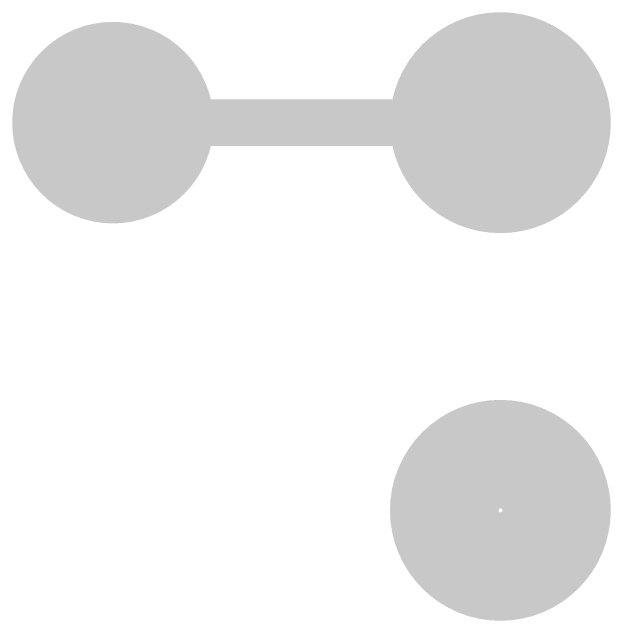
# Model space of a CAD drawing. Extents: x 0.24 to 7.39, y 0.21 to 4.62.
# Drawn here: x 6.17 to 6.3245, y 3.5425 to 3.6995 of the extents above; entities that cross this region are included whole.
import ezdxf

# ---------------------------------------------------------------- set-up
doc = ezdxf.new("R2010")
doc.units = 0

msp = doc.modelspace()

# ---------------------------------------------------------------- linework, layer by layer
at = {"layer": 'TOP'}
for points, const_width in [([(6.282, 3.671, 1), (6.31, 3.671, 1)], 0.029), ([(6.183, 3.671, 1), (6.209, 3.671, 1)], 0.026), ([(6.193, 3.671, 1), (6.199, 3.671, 1)], 0.006), ([(6.293, 3.671, 1), (6.299, 3.671, 1)], 0.006), ([(6.282, 3.571, 1), (6.31, 3.571, 1)], 0.029)]:
    msp.add_lwpolyline(points, format="xyb", close=True, dxfattribs=dict(at, const_width=const_width))
at = {"layer": 'TOP', "const_width": 0.012}
msp.add_lwpolyline([(6.196, 3.671), (6.296, 3.671)], dxfattribs=at)

doc.saveas('drawing.dxf')
